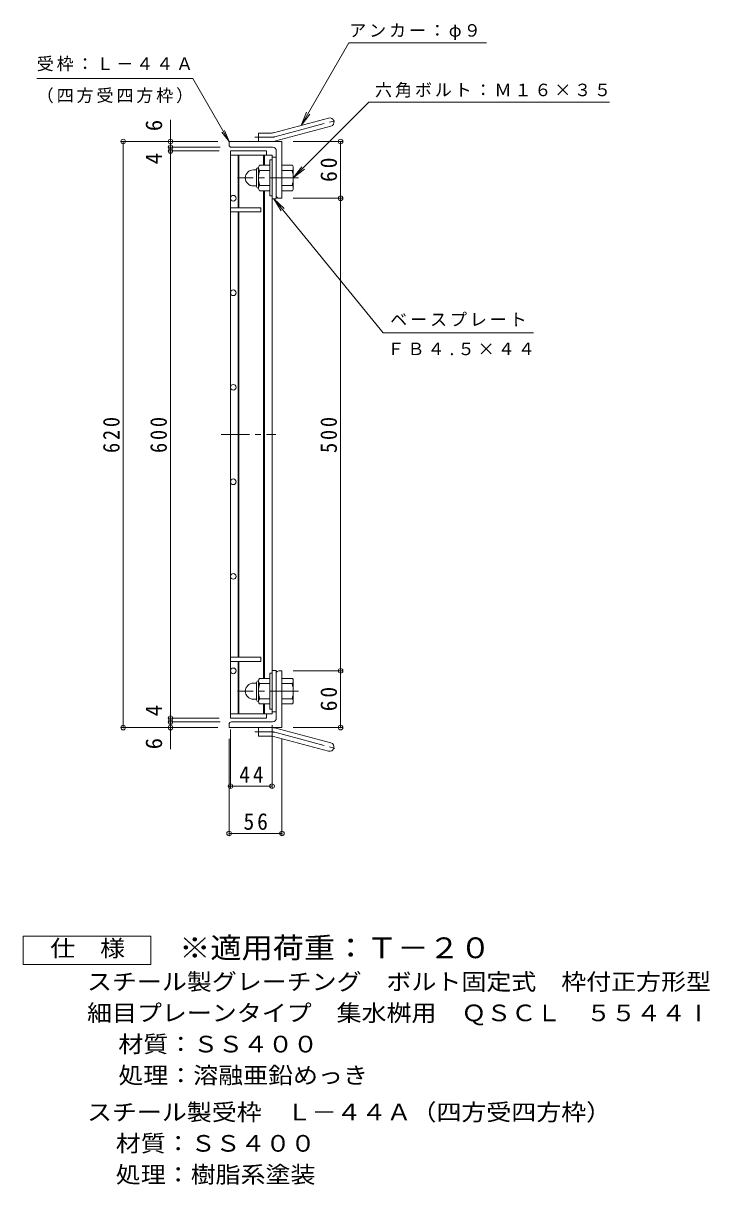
# Model space of a CAD drawing. Units: millimetres at full size, sheet at 1:6. Extents: x -1044 to 1001, y -826 to 728.
# Drawn here: x 275 to 1001, y -636 to 593 of the extents above; entities that cross this region are included whole.
import ezdxf
from ezdxf.enums import TextEntityAlignment as Align

# ---------------------------------------------------------------- set-up
doc = ezdxf.new("R2010")
doc.units = ezdxf.units.MM
doc.header["$LTSCALE"] = 6
doc.header["$PDMODE"] = 32
doc.header["$PDSIZE"] = 4.8
doc.linetypes.add('CHAIN1', pattern=[8, 5, -1, 1, -1])
doc.linetypes.add('CHAIN2', pattern=[12, 9, -1, 1, -1])
for name, color, linetype, lineweight in [('A-1_ピット', 2, 'Continuous', 9), ('A-2_蓋', 3, 'Continuous', 9), ('A-4_寸法', 7, 'Continuous', 9), ('A-5_仕様文', 7, 'Continuous', 9), ('F-5_F-5ﾚｲﾔ', 2, 'Continuous', 9)]:
    doc.layers.add(name, color=color, linetype=linetype, lineweight=lineweight)
doc.styles.add('ＭＳ ゴシック', font='')
doc.styles.get('ＭＳ ゴシック').set_extended_font_data('MS Gothic')

msp = doc.modelspace()

# ---------------------------------------------------------------- linework, layer by layer
at = {"layer": 'A-1_ピット'}
for p, q in [((539.867, 477.425), (598.058, 493.017)), ((542.197, 468.731), (600.388, 484.323)), ((548.723, 468.118), (492.723, 468.118)), ((492.723, 464.618), (492.723, 468.118)), ((523.723, 468.118), (523.723, 477.118)), ((537.538, 477.118), (523.723, 477.118)), ((548.723, 468.118), (548.723, 408.118)), ((538.723, 462.118), (495.223, 462.118)), ((542.723, 458.118), (542.723, 410.618)), ((535.923, 443.118), (524.962, 443.118)), ((535.923, 448.618), (535.923, 410.618)), ((538.223, 448.618), (535.923, 448.618)), ((548.723, 443.118), (559.684, 443.118)), ((518.413, 438.118), (521.923, 438.118)), ((521.923, 420.418), (521.923, 438.818)), ((523.723, 440.618), (523.923, 440.618)), ((523.923, 440.368), (523.923, 418.868)), ((535.923, 437.618), (524.961, 437.618)), ((548.723, 437.618), (559.685, 437.618)), ((560.923, 440.618), (560.723, 440.618)), ((560.723, 440.368), (560.723, 418.868)), ((518.423, 421.118), (521.923, 421.118)), ((523.723, 418.618), (523.923, 418.618)), ((535.923, 421.618), (524.961, 421.618)), ((548.723, 421.618), (559.685, 421.618)), ((560.923, 418.618), (560.723, 418.618)), ((535.923, 416.118), (524.962, 416.118)), ((538.223, 410.618), (535.923, 410.618)), ((545.223, 408.118), (548.723, 408.118)), ((548.723, 416.118), (559.684, 416.118)), ((535.923, -132.382), (535.923, -94.382)), ((538.223, -94.382), (535.923, -94.382)), ((542.723, -141.882), (542.723, -94.382)), ((545.223, -91.882), (548.723, -91.882)), ((548.723, -151.882), (548.723, -91.882)), ((518.423, -104.882), (521.923, -104.882)), ((521.923, -104.182), (521.923, -122.582)), ((523.723, -102.382), (523.923, -102.382)), ((523.923, -124.132), (523.923, -102.632)), ((535.923, -105.382), (524.961, -105.382)), ((535.923, -99.882), (524.962, -99.882)), ((548.723, -99.882), (559.684, -99.882)), ((548.723, -105.382), (559.685, -105.382)), ((560.923, -102.382), (560.723, -102.382)), ((560.723, -124.132), (560.723, -102.632)), ((518.413, -121.882), (521.923, -121.882)), ((535.923, -121.382), (524.961, -121.382)), ((548.723, -121.382), (559.685, -121.382)), ((523.723, -124.382), (523.923, -124.382)), ((535.923, -126.882), (524.962, -126.882)), ((538.223, -132.382), (535.923, -132.382)), ((548.723, -126.882), (559.684, -126.882)), ((560.923, -124.382), (560.723, -124.382)), ((538.723, -145.882), (495.223, -145.882)), ((492.723, -148.382), (492.723, -151.882)), ((548.723, -151.882), (492.723, -151.882)), ((523.723, -151.882), (523.723, -160.882)), ((542.197, -152.496), (600.388, -168.088)), ((537.538, -160.882), (523.723, -160.882)), ((539.867, -161.189), (598.058, -176.781))]:
    msp.add_line(p, q, dxfattribs=at)
at = {"layer": 'A-1_ピット', "linetype": 'CHAIN2'}
for p, q in [((541.032, 473.078), (606.199, 490.539)), ((537.538, 472.618), (519.918, 472.618)), ((537.538, -156.382), (519.918, -156.382)), ((541.032, -156.842), (606.199, -174.304))]:
    msp.add_line(p, q, dxfattribs=at)
at = {"layer": 'A-1_ピット', "linetype": 'CHAIN1'}
for p, q in [((566.327, 429.618), (501.621, 429.618)), ((566.327, -113.382), (501.621, -113.382))]:
    msp.add_line(p, q, dxfattribs=at)
at = {"layer": 'A-1_ピット'}
for centre, radius, start, end in [((599.223, 488.67), 4.5, 285.00014, 104.99991), ((537.538, 486.118), 9, 270, 285.00002), ((537.538, 486.118), 18, 270, 285), ((495.223, 464.618), 2.5, 180, 270), ((538.723, 458.118), 4, 0, 90), ((528.083, 440.368), 4.16, 138.61835, 221.37988), ((556.563, 440.368), 4.16, 318.62012, 41.38165), ((518.413, 429.628), 8.49, 90, 180), ((523.723, 438.818), 1.8, 90, 180), ((547.923, 429.618), 24, 160.52881, 199.47119), ((536.723, 429.618), 24, 340.52881, 19.47119), ((518.423, 429.618), 8.5, 180, 270), ((523.723, 420.418), 1.8, 180, 270), ((528.083, 418.868), 4.16, 138.62012, 221.38165), ((556.563, 418.868), 4.16, 318.61835, 41.37988), ((545.223, 410.618), 2.5, 180, 270), ((545.223, -94.382), 2.5, 90, 180), ((518.423, -113.382), 8.5, 90, 180), ((523.723, -104.182), 1.8, 90, 180), ((528.083, -102.632), 4.16, 138.61835, 221.37988), ((547.923, -113.382), 24, 160.52881, 199.47119), ((536.723, -113.382), 24, 340.52881, 19.47119), ((556.563, -102.632), 4.16, 318.62012, 41.38165), ((518.413, -113.392), 8.49, 180, 270), ((523.723, -122.582), 1.8, 180, 270), ((528.083, -124.132), 4.16, 138.62012, 221.38165), ((556.563, -124.132), 4.16, 318.61835, 41.37988), ((495.223, -148.382), 2.5, 90, 180), ((538.723, -141.882), 4, 270, 0), ((537.538, -169.882), 18, 75, 90), ((537.538, -169.882), 9, 74.99998, 90), ((599.223, -172.434), 4.5, 255.00009, 74.99986)]:
    msp.add_arc(centre, radius, start, end, dxfattribs=at)
at = {"layer": 'A-1_ピット', "linetype": 'CHAIN2'}
for centre, start, end in [((537.538, 486.118), 270, 284.99995), ((537.538, -169.882), 75.00005, 90)]:
    msp.add_arc(centre, 13.5, start, end, dxfattribs=at)
at = {"layer": 'A-2_蓋'}
for p, q in [((494.223, 458.118), (494.223, -141.882)), ((494.223, 453.618), (538.223, 453.618)), ((502.223, 453.618), (502.223, 398.118)), ((503.223, 453.618), (503.223, 398.118)), ((529.223, 453.618), (529.223, 443.118)), ((530.223, 453.618), (530.223, 443.118)), ((538.223, 453.618), (538.223, -137.382)), ((542.723, 451.618), (538.223, 451.618)), ((542.723, 407.618), (542.723, 451.618)), ((529.223, 416.118), (529.223, -99.882)), ((530.223, 416.118), (530.223, -99.882)), ((542.723, 407.618), (538.223, 407.618)), ((494.223, 398.118), (526.223, 398.118)), ((494.223, 393.618), (526.223, 393.618)), ((502.223, 393.618), (502.223, -77.382)), ((503.223, 393.618), (503.223, -77.382)), ((526.223, 398.118), (526.223, 393.618)), ((494.223, -77.382), (526.223, -77.382)), ((494.223, -81.882), (526.223, -81.882)), ((502.223, -81.882), (502.223, -137.382)), ((503.223, -81.882), (503.223, -137.382)), ((526.223, -81.882), (526.223, -77.382)), ((542.723, -91.382), (538.223, -91.382)), ((542.723, -91.382), (542.723, -135.382)), ((529.223, -126.882), (529.223, -137.382)), ((530.223, -126.882), (530.223, -137.382)), ((494.223, -137.382), (538.223, -137.382)), ((494.223, -141.882), (532.223, -141.882)), ((532.223, -137.382), (532.223, -141.882)), ((542.723, -135.382), (538.223, -135.382))]:
    msp.add_line(p, q, dxfattribs=at)
at = {"layer": 'A-2_蓋', "linetype": 'CHAIN1'}
msp.add_line((484.223, 158.118), (542.223, 158.118), dxfattribs=at)
at = {"layer": 'A-2_蓋'}
msp.add_lwpolyline([(494.223, 458.118), (532.223, 458.118), (532.223, 453.618)], dxfattribs=at)
for centre in [(497.223, 408.118), (497.223, 308.118), (497.223, 208.118), (497.223, 108.118), (497.223, 8.118), (497.223, -91.882)]:
    msp.add_circle(centre, 3, dxfattribs=at)
at = {"layer": 'A-4_寸法'}
for p, q in [((430.723, 468.118), (430.723, 491.118)), ((378.923, 468.118), (480.723, 468.118)), ((380.723, 468.118), (380.723, -151.882)), ((430.723, 462.118), (430.723, 468.118)), ((612.523, 468.118), (560.723, 468.118)), ((610.723, 468.118), (610.723, 408.118)), ((428.923, 462.118), (483.223, 462.118)), ((428.923, 458.118), (482.223, 458.118)), ((430.723, 458.118), (430.723, 462.118)), ((430.723, -141.882), (430.723, 458.118)), ((612.523, 408.118), (560.723, 408.118)), ((610.723, 408.118), (610.723, -91.882)), ((612.523, -91.882), (560.723, -91.882)), ((610.723, -91.882), (610.723, -151.882)), ((428.923, -141.882), (482.223, -141.882)), ((428.923, -145.882), (483.223, -145.882)), ((430.723, -145.882), (430.723, -141.882)), ((430.723, -151.882), (430.723, -145.882)), ((378.923, -151.882), (480.723, -151.882)), ((430.723, -151.882), (430.723, -174.882)), ((494.223, -215.682), (494.223, -153.882)), ((538.223, -215.682), (538.223, -149.382)), ((612.523, -151.882), (560.723, -151.882)), ((492.723, -265.682), (492.723, -163.882)), ((548.723, -265.682), (548.723, -163.882)), ((494.223, -213.882), (538.223, -213.882)), ((492.723, -263.882), (548.723, -263.882))]:
    msp.add_line(p, q, dxfattribs=at)
for p in [(380.723, 468.118), (430.723, 468.118), (610.723, 468.118), (430.723, 462.118), (430.723, 458.118), (610.723, 408.118), (610.723, -91.882), (430.723, -141.882), (430.723, -145.882), (380.723, -151.882), (430.723, -151.882), (610.723, -151.882), (494.223, -213.882), (538.223, -213.882), (492.723, -263.882), (548.723, -263.882)]:
    msp.add_point(p, dxfattribs=at)
at = {"layer": 'A-5_仕様文'}
for p, q in [((289.229, 534.792), (454.229, 534.792)), ((492.723, 468.118), (454.229, 534.792)), ((640.723, 509.618), (560.723, 429.618)), ((640.723, 509.618), (895.358, 509.618)), ((568.963, 485.221), (574.703, 499.079)), ((568.963, 485.221), (578.094, 497.121)), ((492.723, 468.118), (487.939, 479.666)), ((492.723, 468.118), (485.113, 478.035)), ((560.723, 429.618), (569.854, 441.518)), ((560.723, 429.618), (572.623, 438.749)), ((655.723, 265.866), (540.023, 407.618)), ((540.023, 407.618), (550.943, 397.335)), ((540.023, 407.618), (547.91, 394.859)), ((655.723, 265.866), (814.723, 265.866))]:
    msp.add_line(p, q, dxfattribs=at)
msp.add_lwpolyline([(568.963, 485.221), (619.312, 572.428), (765.154, 572.428)], dxfattribs=at)
at = {"layer": 'F-5_F-5ﾚｲﾔ'}
msp.add_lwpolyline([(274.934, -402.473), (274.934, -372.472), (409.933, -372.472), (409.933, -402.473)], close=True, dxfattribs=at)

# ---------------------------------------------------------------- texts
at = {"layer": 'A-4_寸法', "color": 2, "style": 'ＭＳ ゴシック'}
for s, p in [('6', (427.123, 479.118)), ('4', (427.123, 444.118)), ('4', (427.123, -139.882)), ('6', (427.123, -174.882))]:
    msp.add_text(s, height=17.6, rotation=90, dxfattribs=at).set_placement(p, align=Align.BOTTOM_LEFT)
at = {"layer": 'A-4_寸法', "color": 2, "char_height": 17.6, "attachment_point": 7, "rotation": 90, "style": 'ＭＳ ゴシック'}
for s, insert in [('\\T1.27;\\W0.95;60', (607.123, 425.368)), ('\\T1.27;\\W0.9;620', (377.123, 138.618)), ('\\T1.27;\\W0.9;600', (427.123, 138.618)), ('\\T1.27;\\W0.9;500', (607.123, 138.618)), ('\\T1.27;\\W0.95;60', (607.123, -134.632))]:
    msp.add_mtext(s, dxfattribs=dict(at, insert=insert))
at = {"layer": 'A-4_寸法', "color": 2, "char_height": 17.6, "attachment_point": 7, "style": 'ＭＳ ゴシック'}
for s, insert in [('\\T1.27;\\W0.95;44', (503.473, -210.282)), ('\\T1.27;\\W0.95;56', (507.973, -260.282))]:
    msp.add_mtext(s, dxfattribs=dict(at, insert=insert))
at = {"layer": 'A-5_仕様文', "char_height": 13.2, "attachment_point": 7, "style": 'ＭＳ ゴシック'}
for s, insert in [('\\T1.17;アンカー：φ９', (619.82, 575.521)), ('\\T1.17;受枠：Ｌ－４４Ａ', (289.229, 542.368)), ('\\T1.17;六角ボルト：Ｍ１６×３５', (647.214, 514.586)), ('\\T1.17;（四方受四方枠）', (289.229, 508.546)), ('\\T1.17;ベースプレート', (663.223, 272.623)), ('\\T1.18;ＦＢ４.５×４４', (660.223, 241.922))]:
    msp.add_mtext(s, dxfattribs=dict(at, insert=insert))
at = {"layer": 'F-5_F-5ﾚｲﾔ', "style": 'ＭＳ ゴシック', "width": 1.1}
for s, p in [('仕\u3000様', (303.434, -399.473)), ('スチール製グレーチング\u3000ボルト固定式\u3000枠付正方形型', (342.434, -434.825)), ('細目プレーンタイプ\u3000集水桝用\u3000ＱＳＣＬ\u3000５５４４Ⅰ', (342.434, -467.826)), ('材質：ＳＳ４００', (375.561, -500.824)), ('処理：溶融亜鉛めっき', (375.561, -533.824)), ('スチール製受枠\u3000Ｌ－４４Ａ（四方受四方枠）', (342.433, -572.825)), ('材質：ＳＳ４００', (372.861, -605.825)), ('処理：樹脂系塗装', (372.861, -638.825))]:
    msp.add_text(s, height=17.6, dxfattribs=at).set_placement(p, align=Align.BOTTOM_LEFT)
at = {"layer": 'F-5_F-5ﾚｲﾔ', "color": 3, "style": 'ＭＳ ゴシック', "width": 1.1}
msp.add_text('※適用荷重：Ｔ－２０', height=21.99, dxfattribs=at).set_placement((439.933, -402.473), align=Align.BOTTOM_LEFT)

doc.saveas('drawing.dxf')
